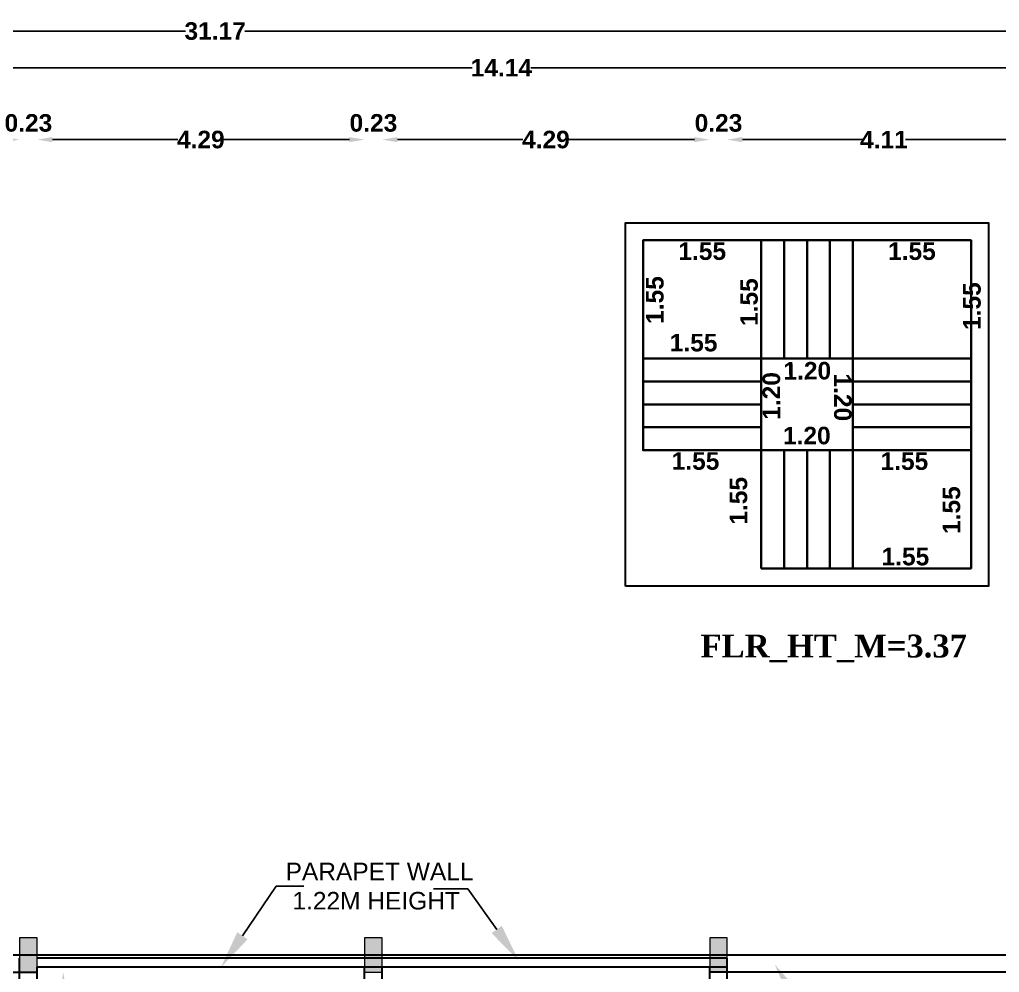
# Model space of a CAD drawing. Header units: metres. Extents: x 515 to 706, y -4 to 163.
# Drawn here: x 618.45 to 631.29, y 107.79 to 120.27 of the extents above; entities that cross this region are included whole.
import ezdxf
from ezdxf import colors
from ezdxf.entities.mleader import LeaderData, LeaderLine
from ezdxf.math import Vec2, Vec3

# ---------------------------------------------------------------- set-up
doc = ezdxf.new("R2010")
doc.units = ezdxf.units.M
doc.header["$MEASUREMENT"] = 0
doc.layers.add('BLK_1_FLR_2_BLT_UP_AREA', color=140, linetype='Continuous', lineweight=30)
for name, color, linetype in [('BLK_1_FLR_2_STAIR_2', 7, 'Continuous'), ('BLK_1_FLR_2_STAIR_2_FLIGHT_1', 7, 'Continuous'), ('BLK_1_FLR_2_STAIR_2_FLIGHT_2', 7, 'Continuous'), ('BLK_1_FLR_2_STAIR_2_FLIGHT_3', 7, 'Continuous'), ('BLK_1_FLR_2_STAIR_2_FLIGHT_4', 7, 'Continuous'), ('BLK_1_FLR_2_STAIR_2_LANDING_1', 7, 'Continuous'), ('BLK_1_FLR_2_STAIR_2_LANDING_2', 7, 'Continuous'), ('BLK_1_FLR_2_STAIR_2_LANDING_3', 7, 'Continuous')]:
    doc.layers.add(name, color=color, linetype=linetype)
doc.styles.add('ARIAL', font='arialbd.ttf', dxfattribs={"height": 0.23})
doc.styles.add('PDF Swiss721BT-RomanCondensed', font='arial.ttf')
doc.styles.add('tb', font='timesbd.ttf', dxfattribs={"height": 0.3})
doc.styles.add('working', font='arialbd.ttf', dxfattribs={"height": 0.23})
doc.dimstyles.new('new model', dxfattribs={"dimtxt": 0.23, "dimasz": 0.2, "dimexe": 0.1, "dimexo": 0.1, "dimgap": 0, "dimtad": 0, "dimzin": 1, "dimdsep": 46, "dimtxsty": 'working', "dimcen": 0.09, "dimse1": 1, "dimse2": 1, "dimclrd": 256, "dimclrt": 256, "dimadec": 1, "dimazin": 0, "dimtfac": 1, "dimtofl": 0, "dimtmove": 0, "dimatfit": 3, "dimfxl": 0, "dimtolj": 1, "dimtzin": 0, "dimlwd": -1, "dimlwe": -1, "dimarcsym": 0})
doc.dimstyles.new('OPEN SPACE', dxfattribs={"dimtxt": 0.23, "dimasz": 0.23, "dimexe": 0.1875, "dimexo": 0.0625, "dimgap": 0.09, "dimtad": 3, "dimzin": 0, "dimdsep": 46, "dimtxsty": 'ARIAL', "dimcen": 0.09, "dimse1": 1, "dimse2": 1, "dimclrd": 256, "dimclre": 256, "dimadec": 0, "dimazin": 0, "dimtfac": 0.5, "dimtix": 1, "dimtmove": 0, "dimatfit": 3, "dimfxl": 0, "dimtolj": 1, "dimtzin": 0, "dimarcsym": 0})

# ---------------------------------------------------------------- blocks, each defined once
blk = doc.blocks.new('*D235')
at = {"layer": 'Defpoints', "color": 0, "lineweight": 40}
for p in [(628.172, 117.38), (628.22, 117.38), (628.172, 115.83)]:
    blk.add_point(p, dxfattribs=at)
at = {"layer": 'BLK_1_FLR_2_STAIR_2_LANDING_1', "color": 2, "lineweight": 35, "insert": (628.013, 116.571), "char_height": 0.23, "attachment_point": 5, "rotation": 90, "style": 'ARIAL'}
blk.add_mtext('\\A1;1.55', dxfattribs=at)
blk = doc.blocks.new('*D236')
at = {"layer": 'Defpoints', "color": 0, "lineweight": 40}
for p in [(626.625, 117.36), (628.172, 117.36), (626.625, 117.029)]:
    blk.add_point(p, dxfattribs=at)
at = {"layer": 'BLK_1_FLR_2_STAIR_2_LANDING_1', "color": 1, "lineweight": 35, "insert": (627.398, 117.237), "char_height": 0.23, "attachment_point": 5, "style": 'ARIAL'}
blk.add_mtext('\\A1;1.55', dxfattribs=at)
blk = doc.blocks.new('*D237')
at = {"layer": 'Defpoints', "color": 0, "lineweight": 40}
for p in [(626.622, 115.83), (626.622, 114.63), (628.172, 114.63)]:
    blk.add_point(p, dxfattribs=at)
at = {"layer": 'BLK_1_FLR_2_STAIR_2_FLIGHT_1', "color": 2, "lineweight": 35, "insert": (627.285, 116.038), "char_height": 0.23, "attachment_point": 5, "rotation": 359.9999, "style": 'ARIAL'}
blk.add_mtext('\\A1;1.55', dxfattribs=at)
blk = doc.blocks.new('*D238')
at = {"layer": 'Defpoints', "color": 0, "lineweight": 40}
for p in [(626.49, 115.828), (627.283, 115.83), (627.286, 114.63)]:
    blk.add_point(p, dxfattribs=at)
at = {"layer": 'BLK_1_FLR_2_STAIR_2_FLIGHT_1', "color": 1, "lineweight": 35, "insert": (628.306, 115.341), "char_height": 0.23, "attachment_point": 5, "rotation": 90.159, "style": 'ARIAL'}
blk.add_mtext('\\A1;1.20', dxfattribs=at)
blk = doc.blocks.new('*D239')
at = {"layer": 'Defpoints', "color": 0, "lineweight": 40}
for p in [(626.622, 114.63), (628.172, 114.63), (626.622, 114.28)]:
    blk.add_point(p, dxfattribs=at)
at = {"layer": 'BLK_1_FLR_2_STAIR_2_FLIGHT_1', "color": 1, "lineweight": 35, "insert": (627.31, 114.487), "char_height": 0.23, "attachment_point": 5, "rotation": 359.9999, "style": 'ARIAL'}
blk.add_mtext('\\A1;1.55', dxfattribs=at)
blk = doc.blocks.new('*D240')
at = {"layer": 'Defpoints', "color": 0, "lineweight": 40}
for p in [(629.372, 114.63), (630.922, 114.63), (629.372, 114.44)]:
    blk.add_point(p, dxfattribs=at)
at = {"layer": 'BLK_1_FLR_2_STAIR_2_FLIGHT_3', "color": 2, "lineweight": 35, "insert": (630.048, 114.485), "char_height": 0.23, "attachment_point": 5, "style": 'ARIAL'}
blk.add_mtext('\\A1;1.55', dxfattribs=at)
blk = doc.blocks.new('*D241')
at = {"layer": 'Defpoints', "color": 0, "lineweight": 40}
for p in [(630.922, 115.83), (631.025, 115.831), (630.925, 114.63)]:
    blk.add_point(p, dxfattribs=at)
at = {"layer": 'BLK_1_FLR_2_STAIR_2_FLIGHT_3', "color": 1, "lineweight": 35, "insert": (629.239, 115.323), "char_height": 0.23, "attachment_point": 5, "rotation": 270.159, "style": 'ARIAL'}
blk.add_mtext('\\A1;1.20', dxfattribs=at)
blk = doc.blocks.new('*D242')
at = {"layer": 'Defpoints', "color": 0, "lineweight": 40}
for p in [(630.748, 117.38), (631.142, 117.38), (630.748, 115.827)]:
    blk.add_point(p, dxfattribs=at)
at = {"layer": 'BLK_1_FLR_2_STAIR_2_LANDING_2', "color": 2, "lineweight": 35, "insert": (630.935, 116.518), "char_height": 0.23, "attachment_point": 5, "rotation": 90, "style": 'ARIAL'}
blk.add_mtext('\\A1;1.55', dxfattribs=at)
blk = doc.blocks.new('*D243')
at = {"layer": 'Defpoints', "color": 0, "lineweight": 40}
for p in [(629.372, 117.36), (630.922, 117.36), (629.372, 117.029)]:
    blk.add_point(p, dxfattribs=at)
at = {"layer": 'BLK_1_FLR_2_STAIR_2_LANDING_2', "color": 1, "lineweight": 35, "insert": (630.147, 117.237), "char_height": 0.23, "attachment_point": 5, "style": 'ARIAL'}
blk.add_mtext('\\A1;1.55', dxfattribs=at)
blk = doc.blocks.new('*D244')
at = {"layer": 'Defpoints', "color": 0, "lineweight": 40}
for p in [(630.748, 114.63), (630.873, 114.63), (630.748, 113.08)]:
    blk.add_point(p, dxfattribs=at)
at = {"layer": 'BLK_1_FLR_2_STAIR_2_LANDING_3', "color": 2, "lineweight": 35, "insert": (630.666, 113.845), "char_height": 0.23, "attachment_point": 5, "rotation": 90, "style": 'ARIAL'}
blk.add_mtext('\\A1;1.55', dxfattribs=at)
blk = doc.blocks.new('*D245')
at = {"layer": 'Defpoints', "color": 0, "lineweight": 40}
for p in [(629.375, 114.606), (630.922, 114.606), (629.375, 113.027)]:
    blk.add_point(p, dxfattribs=at)
at = {"layer": 'BLK_1_FLR_2_STAIR_2_LANDING_3', "color": 1, "lineweight": 35, "insert": (630.061, 113.234), "char_height": 0.23, "attachment_point": 5, "style": 'ARIAL'}
blk.add_mtext('\\A1;1.55', dxfattribs=at)
blk = doc.blocks.new('*D246')
at = {"layer": 'Defpoints', "color": 0, "lineweight": 40}
for p in [(626.985, 117.38), (628.172, 117.38), (628.172, 115.83)]:
    blk.add_point(p, dxfattribs=at)
at = {"layer": 'BLK_1_FLR_2_STAIR_2_FLIGHT_2', "color": 2, "lineweight": 35, "insert": (626.778, 116.598), "char_height": 0.23, "attachment_point": 5, "rotation": 90, "style": 'ARIAL'}
blk.add_mtext('\\A1;1.55', dxfattribs=at)
blk = doc.blocks.new('*D247')
at = {"layer": 'Defpoints', "color": 0, "lineweight": 40}
for p in [(629.37, 117.493), (628.172, 116.696), (629.372, 116.7)]:
    blk.add_point(p, dxfattribs=at)
at = {"layer": 'BLK_1_FLR_2_STAIR_2_FLIGHT_2', "color": 1, "lineweight": 35, "insert": (628.775, 115.67), "char_height": 0.23, "attachment_point": 5, "rotation": 0.1591, "style": 'ARIAL'}
blk.add_mtext('\\A1;1.20', dxfattribs=at)
blk = doc.blocks.new('*D248')
at = {"layer": 'Defpoints', "color": 0, "lineweight": 40}
for p in [(628.081, 114.63), (628.172, 114.63), (628.172, 113.08)]:
    blk.add_point(p, dxfattribs=at)
at = {"layer": 'BLK_1_FLR_2_STAIR_2_FLIGHT_4', "color": 2, "lineweight": 35, "insert": (627.874, 113.967), "char_height": 0.23, "attachment_point": 5, "rotation": 90, "style": 'ARIAL'}
blk.add_mtext('\\A1;1.55', dxfattribs=at)
blk = doc.blocks.new('*D249')
at = {"layer": 'Defpoints', "color": 0, "lineweight": 40}
for p in [(629.37, 114.63), (628.172, 113.966), (629.372, 113.97)]:
    blk.add_point(p, dxfattribs=at)
at = {"layer": 'BLK_1_FLR_2_STAIR_2_FLIGHT_4', "color": 1, "lineweight": 35, "insert": (628.769, 114.82), "char_height": 0.23, "attachment_point": 5, "rotation": 0.159, "style": 'ARIAL'}
blk.add_mtext('\\A1;1.20', dxfattribs=at)
blk = doc.blocks.new('sfdfds')
at = {"lineweight": 15}
h = blk.add_hatch(color=1, dxfattribs=at)
h.dxf.hatch_style = 1
h.paths.add_polyline_path([(788.142, -179.821), (788.592, -179.821), (788.592, -179.591), (788.142, -179.591)])
at = {"color": 1, "lineweight": 15}
blk.add_lwpolyline([(788.142, -179.821), (788.592, -179.821), (788.592, -179.591), (788.142, -179.591)], close=True, dxfattribs=at)
blk = doc.blocks.new('*D701')
for p, q in [((619.021, 107.589), (619.022, 107.173)), ((619.022, 106.173), (619.022, 106.589))]:
    blk.add_line(p, q)
at = {"lineweight": 40}
for points in [[(619.055, 107.589), (618.988, 107.589), (619.021, 107.789)], [(619.055, 106.173), (618.988, 106.173), (619.022, 105.973)]]:
    blk.add_solid(points, dxfattribs=at)
at = {"layer": 'Defpoints', "color": 0, "lineweight": 40}
for p in [(618.679, 107.789), (619.021, 107.789), (618.679, 105.973)]:
    blk.add_point(p, dxfattribs=at)
at = {"lineweight": 30, "insert": (619.022, 106.881), "char_height": 0.23, "attachment_point": 5, "rotation": 270.0032, "style": 'working'}
blk.add_mtext('\\A1;1.82', dxfattribs=at)
blk = doc.blocks.new('*D721')
for p, q in [((618.249, 118.7), (618.049, 118.7)), ((618.879, 118.7), (619.079, 118.7))]:
    blk.add_line(p, q)
at = {"lineweight": 40}
for points in [[(618.249, 118.734), (618.249, 118.667), (618.449, 118.7)], [(618.879, 118.734), (618.879, 118.667), (618.679, 118.7)]]:
    blk.add_solid(points, dxfattribs=at)
at = {"layer": 'Defpoints', "color": 0, "lineweight": 40}
for p in [(618.679, 118.7), (618.449, 108.019), (618.679, 107.789)]:
    blk.add_point(p, dxfattribs=at)
at = {"lineweight": 30, "insert": (618.564, 118.918), "char_height": 0.23, "attachment_point": 5, "style": 'working'}
blk.add_mtext('\\A1;0.23', dxfattribs=at)
blk = doc.blocks.new('*D722')
for p, q in [((618.879, 118.7), (620.523, 118.7)), ((622.772, 118.7), (621.128, 118.7))]:
    blk.add_line(p, q)
at = {"lineweight": 40}
for points in [[(618.879, 118.734), (618.879, 118.667), (618.679, 118.7)], [(622.772, 118.734), (622.772, 118.667), (622.972, 118.7)]]:
    blk.add_solid(points, dxfattribs=at)
at = {"layer": 'Defpoints', "color": 0, "lineweight": 40}
for p in [(622.972, 118.7), (618.679, 107.789), (622.972, 107.789)]:
    blk.add_point(p, dxfattribs=at)
at = {"lineweight": 30, "insert": (620.825, 118.7), "char_height": 0.23, "attachment_point": 5, "style": 'working'}
blk.add_mtext('\\A1;4.29', dxfattribs=at)
blk = doc.blocks.new('*D723')
for p, q in [((622.772, 118.7), (622.572, 118.7)), ((623.402, 118.7), (623.602, 118.7))]:
    blk.add_line(p, q)
at = {"lineweight": 40}
for points in [[(622.772, 118.734), (622.772, 118.667), (622.972, 118.7)], [(623.402, 118.734), (623.402, 118.667), (623.202, 118.7)]]:
    blk.add_solid(points, dxfattribs=at)
at = {"layer": 'Defpoints', "color": 0, "lineweight": 40}
for p in [(623.202, 118.7), (622.972, 107.789), (623.202, 107.789)]:
    blk.add_point(p, dxfattribs=at)
at = {"lineweight": 30, "insert": (623.087, 118.918), "char_height": 0.23, "attachment_point": 5, "style": 'working'}
blk.add_mtext('\\A1;0.23', dxfattribs=at)
blk = doc.blocks.new('*D724')
for p, q in [((623.402, 118.7), (625.047, 118.7)), ((627.296, 118.7), (625.651, 118.7))]:
    blk.add_line(p, q)
at = {"lineweight": 40}
for points in [[(623.402, 118.734), (623.402, 118.667), (623.202, 118.7)], [(627.296, 118.734), (627.296, 118.667), (627.496, 118.7)]]:
    blk.add_solid(points, dxfattribs=at)
at = {"layer": 'Defpoints', "color": 0, "lineweight": 40}
for p in [(627.496, 118.7), (623.202, 107.789), (627.496, 107.789)]:
    blk.add_point(p, dxfattribs=at)
at = {"lineweight": 30, "insert": (625.349, 118.7), "char_height": 0.23, "attachment_point": 5, "style": 'working'}
blk.add_mtext('\\A1;4.29', dxfattribs=at)
blk = doc.blocks.new('*D725')
for p, q in [((627.296, 118.7), (627.096, 118.7)), ((627.925, 118.7), (628.125, 118.7))]:
    blk.add_line(p, q)
at = {"lineweight": 40}
for points in [[(627.296, 118.734), (627.296, 118.667), (627.496, 118.7)], [(627.925, 118.734), (627.925, 118.667), (627.725, 118.7)]]:
    blk.add_solid(points, dxfattribs=at)
at = {"layer": 'Defpoints', "color": 0, "lineweight": 40}
for p in [(627.725, 118.7), (627.496, 107.789), (627.725, 107.789)]:
    blk.add_point(p, dxfattribs=at)
at = {"lineweight": 30, "insert": (627.611, 118.918), "char_height": 0.23, "attachment_point": 5, "style": 'working'}
blk.add_mtext('\\A1;0.23', dxfattribs=at)
blk = doc.blocks.new('*D726')
for p, q in [((627.925, 118.7), (629.497, 118.7)), ((631.635, 118.7), (630.064, 118.7))]:
    blk.add_line(p, q)
at = {"lineweight": 40}
for points in [[(627.925, 118.734), (627.925, 118.667), (627.725, 118.7)], [(631.635, 118.734), (631.635, 118.667), (631.835, 118.7)]]:
    blk.add_solid(points, dxfattribs=at)
at = {"layer": 'Defpoints', "color": 0, "lineweight": 40}
for p in [(631.835, 118.7), (627.725, 107.789), (631.835, 107.789)]:
    blk.add_point(p, dxfattribs=at)
at = {"lineweight": 30, "insert": (629.78, 118.7), "char_height": 0.23, "attachment_point": 5, "style": 'working'}
blk.add_mtext('\\A1;4.11', dxfattribs=at)
blk = doc.blocks.new('*D411')
for p, q in [((637.701, 117.884), (637.701, 115.615)), ((637.701, 112.749), (637.701, 115.018))]:
    blk.add_line(p, q)
at = {"lineweight": 40}
for points in [[(637.668, 117.884), (637.734, 117.884), (637.701, 118.084)], [(637.668, 112.749), (637.734, 112.749), (637.701, 112.549)]]:
    blk.add_solid(points, dxfattribs=at)
at = {"layer": 'Defpoints', "color": 0, "lineweight": 40}
for p in [(618.144, 118.084), (637.701, 118.084), (636.487, 112.549)]:
    blk.add_point(p, dxfattribs=at)
at = {"lineweight": 30, "insert": (637.701, 115.316), "char_height": 0.23, "attachment_point": 5, "rotation": 90, "style": 'working'}
blk.add_mtext('\\A1;5.53', dxfattribs=at)
blk = doc.blocks.new('*D737')
for p, q in [((617.895, 119.643), (624.38, 119.643)), ((631.635, 119.643), (625.151, 119.643))]:
    blk.add_line(p, q)
at = {"lineweight": 40}
for points in [[(617.895, 119.676), (617.895, 119.61), (617.695, 119.643)], [(631.635, 119.676), (631.635, 119.61), (631.835, 119.643)]]:
    blk.add_solid(points, dxfattribs=at)
at = {"layer": 'Defpoints', "color": 0, "lineweight": 40}
for p in [(631.835, 119.643), (617.695, 108.019), (631.835, 108.019)]:
    blk.add_point(p, dxfattribs=at)
at = {"lineweight": 30, "insert": (624.765, 119.643), "char_height": 0.23, "attachment_point": 5, "style": 'working'}
blk.add_mtext('\\A1;14.14', dxfattribs=at)
blk = doc.blocks.new('*D412')
for p, q in [((605.628, 120.122), (620.623, 120.122)), ((636.395, 120.122), (621.4, 120.122))]:
    blk.add_line(p, q)
at = {"lineweight": 40}
for points in [[(605.628, 120.156), (605.628, 120.089), (605.428, 120.122)], [(636.395, 120.156), (636.395, 120.089), (636.595, 120.122)]]:
    blk.add_solid(points, dxfattribs=at)
at = {"layer": 'Defpoints', "color": 0, "lineweight": 40}
for p in [(605.428, 120.122), (605.428, 119.643), (636.595, 119.643)]:
    blk.add_point(p, dxfattribs=at)
at = {"lineweight": 30, "insert": (621.012, 120.122), "char_height": 0.23, "attachment_point": 5, "style": 'working'}
blk.add_mtext('\\A1;31.17', dxfattribs=at)

msp = doc.modelspace()

# ---------------------------------------------------------------- linework, layer by layer
at = {"lineweight": 30, "ltscale": 0.125}
for p, q in [((618.44886, 108.23927), (618.44886, 108.23926)), ((622.97237, 108.23934), (622.97237, 108.23934)), ((627.49571, 108.23936), (627.49571, 108.23936)), ((618.44883, 97.31847), (618.44879, 107.97346)), ((627.72554, 107.97346), (618.67879, 107.97346)), ((627.54883, 108.01878), (631.84216, 108.01877)), ((627.72552, 97.3185), (627.72548, 107.9735)), ((618.44886, 107.78905), (618.44886, 107.78905)), ((618.6788, 105.97338), (618.67879, 107.85346)), ((627.72554, 107.85346), (618.67879, 107.85346)), ((618.6788, 105.97346), (618.6788, 107.85346)), ((622.97214, 105.97348), (622.97214, 107.85348)), ((622.97237, 107.78912), (622.97237, 107.78913)), ((623.20214, 105.97348), (623.20213, 107.85348)), ((627.49548, 105.9735), (627.49548, 107.8535)), ((627.49571, 107.78914), (627.49571, 107.78914))]:
    msp.add_line(p, q, dxfattribs=at)
at = {"lineweight": 30}
for p, q in [((616.97918, 107.78895), (618.67869, 107.78895)), ((632.07547, 107.78929), (627.49548, 107.78929))]:
    msp.add_line(p, q, dxfattribs=at)
at = {"layer": 'BLK_1_FLR_2_BLT_UP_AREA', "color": 14}
msp.add_lwpolyline([(636.59547, 112.54868), (636.59542, 93.56843), (631.94547, 93.56842), (605.4277, 93.5684), (605.42774, 106.13462), (607.16087, 106.13462), (607.16091, 118.08363), (617.69551, 118.08363), (617.69549, 108.01879), (631.8354, 108.01867), (631.83537, 112.54868)], close=True, dxfattribs=at)
at = {"layer": 'BLK_1_FLR_2_STAIR_2', "color": 1, "lineweight": 30}
msp.add_lwpolyline([(626.39174, 112.85035), (626.39174, 117.61045), (631.15174, 117.61045), (631.15174, 112.85035)], close=True, dxfattribs=at)
at = {"layer": 'BLK_1_FLR_2_STAIR_2_FLIGHT_1', "color": 7, "lineweight": 35}
for p, q in [((628.15174, 115.83045), (626.62173, 115.83045)), ((628.15174, 115.53045), (626.62173, 115.53045)), ((628.15174, 115.23045), (626.62173, 115.23045)), ((628.15174, 114.93045), (626.62173, 114.93045)), ((628.15174, 114.63045), (626.62173, 114.63045))]:
    msp.add_line(p, q, dxfattribs=at)
for points in [[(628.17174, 117.38045), (628.17174, 115.83045), (626.62173, 115.83045), (626.62173, 117.38045)], [(628.17174, 114.63045), (626.62173, 114.63045), (626.62173, 115.83045), (628.17174, 115.83045)]]:
    msp.add_lwpolyline(points, close=True, dxfattribs=at)
at = {"layer": 'BLK_1_FLR_2_STAIR_2_FLIGHT_2', "color": 7, "lineweight": 35}
for p, q in [((628.17174, 115.83045), (628.17174, 117.38045)), ((628.47174, 115.83045), (628.47174, 117.38045)), ((628.77174, 115.83045), (628.77174, 117.38045)), ((629.07174, 115.83045), (629.07174, 117.38045)), ((629.37174, 115.83045), (629.37174, 117.38045))]:
    msp.add_line(p, q, dxfattribs=at)
msp.add_lwpolyline([(628.17174, 115.83045), (628.17174, 117.38045), (629.37174, 117.38045), (629.37174, 115.83045)], close=True, dxfattribs=at)
at = {"layer": 'BLK_1_FLR_2_STAIR_2_FLIGHT_3', "color": 7, "lineweight": 35}
for p, q in [((630.92174, 115.83045), (629.37174, 115.83045)), ((630.92174, 115.53045), (629.37174, 115.53045)), ((630.92174, 115.23045), (629.37174, 115.23045)), ((630.92174, 114.93045), (629.37174, 114.93045)), ((630.92174, 114.63045), (629.37174, 114.63045))]:
    msp.add_line(p, q, dxfattribs=at)
msp.add_lwpolyline([(630.92174, 114.63045), (629.37174, 114.63045), (629.37174, 115.83045), (630.92174, 115.83045)], close=True, dxfattribs=at)
at = {"layer": 'BLK_1_FLR_2_STAIR_2_FLIGHT_4', "color": 7, "lineweight": 35}
for p, q in [((628.17173, 113.08045), (628.17173, 114.63044)), ((628.47173, 113.08045), (628.47173, 114.63045)), ((628.77173, 113.08045), (628.77173, 114.63045)), ((629.07173, 113.08045), (629.07173, 114.63045)), ((629.37174, 113.08045), (629.37174, 114.63045))]:
    msp.add_line(p, q, dxfattribs=at)
msp.add_lwpolyline([(628.17173, 113.08045), (628.17173, 114.63045), (629.37173, 114.63045), (629.37173, 113.08045)], close=True, dxfattribs=at)
at = {"layer": 'BLK_1_FLR_2_STAIR_2_LANDING_2', "color": 7, "lineweight": 35}
msp.add_lwpolyline([(629.37174, 115.83045), (630.92173, 115.83045), (630.92173, 117.38045), (629.37174, 117.38045)], close=True, dxfattribs=at)
at = {"layer": 'BLK_1_FLR_2_STAIR_2_LANDING_3', "color": 7, "lineweight": 35}
msp.add_lwpolyline([(629.37174, 113.08045), (630.92174, 113.08045), (630.92174, 114.63045), (629.37174, 114.63045)], close=True, dxfattribs=at)

# ---------------------------------------------------------------- block references
at = {"lineweight": 30, "rotation": 270}
for p in [(798.26985, 896.3813), (802.79336, 896.38137), (807.31669, 896.38139)]:
    msp.add_blockref('sfdfds', p, dxfattribs=at)

# ---------------------------------------------------------------- texts
at = {"lineweight": 30, "insert": (621.9359, 108.60777), "char_height": 0.23, "attachment_point": 7, "style": 'PDF Swiss721BT-RomanCondensed'}
msp.add_mtext_dynamic_manual_height_columns('PARAPET WALL\\P 1.22M HEIGHT ', width=4.995096, gutter_width=1.15, heights=[0], dxfattribs=at)
at = {"layer": 'BLK_1_FLR_2_STAIR_2', "lineweight": 35, "insert": (627.37522, 112.21394), "char_height": 0.3, "attachment_point": 1, "style": 'tb'}
msp.add_mtext_dynamic_manual_height_columns('FLR_HT_M=3.37', width=2.8964505, gutter_width=1.5, heights=[0], dxfattribs=at)

# ---------------------------------------------------------------- dimensions: what is measured, and where the dimension line sits
at = {"lineweight": 30}
for base, p1, p2, override, picture, middle in [((605.42774, 120.1222), (636.59549, 119.64307), (605.42774, 119.64307), {"dimpost": '\\X'}, '*D412', (621.01162, 120.1222)), ((631.83547, 119.64307), (617.69549, 108.01895), (631.83547, 108.01872), {"dimpost": '\\X'}, '*D737', (624.76548, 119.64307)), ((618.67869, 118.70045), (618.4487, 108.01895), (618.67869, 107.789), {"dimpost": '\\X', "dimtmove": 2}, '*D721', (618.5637, 118.91788)), ((623.2022, 118.70045), (622.9722, 107.78907), (623.2022, 107.78907), {"dimpost": '\\X', "dimtmove": 2}, '*D723', (623.0872, 118.91788)), ((627.72548, 118.70045), (627.49554, 107.78909), (627.72548, 107.78909), {"dimpost": '\\X', "dimtmove": 2}, '*D725', (627.61051, 118.91788)), ((622.9722, 118.70045), (618.67869, 107.789), (622.9722, 107.78907), {"dimpost": '\\X', "dimtmove": 2}, '*D722', (620.82545, 118.70045)), ((627.49554, 118.70045), (623.2022, 107.78907), (627.49554, 107.78909), {"dimpost": '\\X', "dimtmove": 2}, '*D724', (625.34887, 118.70045)), ((631.83547, 118.70045), (627.72548, 107.78909), (631.83547, 107.78884), {"dimpost": '\\X', "dimtmove": 2}, '*D726', (629.78048, 118.70045))]:
    dim = msp.add_linear_dim(base=base, p1=p1, p2=p2, dimstyle='new model', override=override, dxfattribs=at)
    dim.commit()
    dim.dimension.update_dxf_attribs({"geometry": picture, "text_midpoint": middle})
dim = msp.add_linear_dim(base=(637.70092, 118.08377), p1=(636.48719, 112.54884), p2=(618.14373, 118.08377), angle=90, dimstyle='new model', override={"dimpost": '\\X', "dimtmove": 2}, dxfattribs=at)
dim.commit()
dim.dimension.update_dxf_attribs({"geometry": '*D411', "text_midpoint": (637.70092, 115.3163)})
dim = msp.add_aligned_dim(p1=(618.6788, 105.97346), p2=(618.67869, 107.78895), distance=-0.34277, dimstyle='new model', override={"dimpost": '\\X'}, dxfattribs=at)
dim.commit()
dim.dimension.update_dxf_attribs({"geometry": '*D701', "text_midpoint": (619.02152, 106.88122)})
at = {"layer": 'BLK_1_FLR_2_STAIR_2_FLIGHT_1', "color": 2, "lineweight": 35}
dim = msp.add_linear_dim(base=(626.62174, 115.83045), p1=(628.17173, 114.63044), p2=(626.62174, 114.63045), angle=179.999946, dimstyle='OPEN SPACE', override={"dimpost": '\\X', "dimsd1": 1, "dimsd2": 1, "dimclrd": 2, "dimclrt": 2}, dxfattribs=at)
dim.commit()
dim.dimension.update_dxf_attribs({"geometry": '*D237', "text_midpoint": (627.28532, 115.83045), "dimtype": 161})
at = {"layer": 'BLK_1_FLR_2_STAIR_2_FLIGHT_1', "color": 1, "lineweight": 35}
dim = msp.add_linear_dim(base=(626.48954, 115.82825), p1=(627.28595, 114.63045), p2=(627.28262, 115.83045), angle=90.159034, dimstyle='OPEN SPACE', override={"dimpost": '\\X', "dimsd1": 1, "dimsd2": 1, "dimclrd": 1, "dimclrt": 1, "dimtmove": 2}, dxfattribs=at)
dim.commit()
dim.dimension.update_dxf_attribs({"geometry": '*D238', "text_midpoint": (628.30572, 115.34142), "dimtype": 161})
at = {"layer": 'BLK_1_FLR_2_STAIR_2_FLIGHT_1', "color": 7, "lineweight": 35}
dim = msp.add_linear_dim(base=(626.62174, 114.27972), p1=(628.17173, 114.63044), p2=(626.62174, 114.63045), angle=179.999946, dimstyle='OPEN SPACE', override={"dimpost": '\\X', "dimsd1": 1, "dimsd2": 1, "dimclrd": 1, "dimclrt": 1, "dimfxl": 0, "dimarcsym": 2}, dxfattribs=at)
dim.commit()
dim.dimension.update_dxf_attribs({"geometry": '*D239', "text_midpoint": (627.30968, 114.27972), "dimtype": 161})
at = {"layer": 'BLK_1_FLR_2_STAIR_2_FLIGHT_2', "color": 1, "lineweight": 35}
dim = msp.add_linear_dim(base=(629.36954, 117.49264), p1=(628.17174, 116.69624), p2=(629.37174, 116.69957), angle=0.159078, dimstyle='OPEN SPACE', override={"dimpost": '\\X', "dimsd1": 1, "dimsd2": 1, "dimclrd": 1, "dimclrt": 1, "dimtmove": 2}, dxfattribs=at)
dim.commit()
dim.dimension.update_dxf_attribs({"geometry": '*D247', "text_midpoint": (628.77525, 115.66991), "dimtype": 161})
at = {"layer": 'BLK_1_FLR_2_STAIR_2_FLIGHT_2', "color": 2, "lineweight": 35}
dim = msp.add_linear_dim(base=(626.98527, 117.38045), p1=(628.17174, 115.83045), p2=(628.17174, 117.38045), angle=90, dimstyle='OPEN SPACE', override={"dimpost": '\\X', "dimsd1": 1, "dimsd2": 1, "dimclrd": 2, "dimclrt": 2}, dxfattribs=at)
dim.commit()
dim.dimension.update_dxf_attribs({"geometry": '*D246', "text_midpoint": (626.98527, 116.59791), "dimtype": 161})
at = {"layer": 'BLK_1_FLR_2_STAIR_2_FLIGHT_3', "color": 1, "lineweight": 35}
dim = msp.add_linear_dim(base=(631.02466, 115.83073), p1=(630.92507, 114.63045), p2=(630.92174, 115.83045), angle=90.159034, dimstyle='OPEN SPACE', override={"dimpost": '\\X', "dimsd1": 1, "dimsd2": 1, "dimclrd": 1, "dimclrt": 1, "dimtmove": 2}, dxfattribs=at)
dim.commit()
dim.dimension.update_dxf_attribs({"geometry": '*D241', "text_midpoint": (629.23865, 115.32315), "dimtype": 161})
at = {"layer": 'BLK_1_FLR_2_STAIR_2_FLIGHT_3', "color": 2, "lineweight": 35}
dim = msp.add_linear_dim(base=(629.37174, 114.43998), p1=(630.92174, 114.63045), p2=(629.37174, 114.63045), angle=180, dimstyle='OPEN SPACE', override={"dimpost": '\\X', "dimsd1": 1, "dimsd2": 1, "dimclrd": 2, "dimclrt": 2, "dimtmove": 2}, dxfattribs=at)
dim.commit()
dim.dimension.update_dxf_attribs({"geometry": '*D240', "text_midpoint": (630.04783, 114.48544), "dimtype": 161})
at = {"layer": 'BLK_1_FLR_2_STAIR_2_FLIGHT_4', "color": 1, "lineweight": 35}
dim = msp.add_linear_dim(base=(629.36991, 114.63045), p1=(628.17174, 113.96623), p2=(629.37174, 113.96956), angle=0.159034, dimstyle='OPEN SPACE', override={"dimpost": '\\X', "dimsd1": 1, "dimsd2": 1, "dimclrd": 1, "dimclrt": 1, "dimtmove": 2}, dxfattribs=at)
dim.commit()
dim.dimension.update_dxf_attribs({"geometry": '*D249', "text_midpoint": (628.76919, 114.82038), "dimtype": 161})
at = {"layer": 'BLK_1_FLR_2_STAIR_2_FLIGHT_4', "color": 2, "lineweight": 35}
dim = msp.add_linear_dim(base=(628.08093, 114.63045), p1=(628.17174, 113.08045), p2=(628.17174, 114.63045), angle=90, dimstyle='OPEN SPACE', override={"dimpost": '\\X', "dimsd1": 1, "dimsd2": 1, "dimclrd": 2, "dimclrt": 2}, dxfattribs=at)
dim.commit()
dim.dimension.update_dxf_attribs({"geometry": '*D248', "text_midpoint": (628.08093, 113.96687), "dimtype": 161})
at = {"layer": 'BLK_1_FLR_2_STAIR_2_LANDING_1', "color": 1, "lineweight": 35}
dim = msp.add_aligned_dim(p1=(628.17174, 117.36045), p2=(626.62506, 117.36045), distance=0.33105, dimstyle='OPEN SPACE', override={"dimpost": '\\X', "dimsd1": 1, "dimsd2": 1, "dimclrd": 1, "dimclrt": 1}, dxfattribs=at)
dim.commit()
dim.dimension.update_dxf_attribs({"geometry": '*D236', "text_midpoint": (627.3984, 117.23684)})
at = {"layer": 'BLK_1_FLR_2_STAIR_2_LANDING_1', "color": 2, "lineweight": 35}
dim = msp.add_linear_dim(base=(628.2201, 117.38045), p1=(628.17174, 115.83045), p2=(628.17174, 117.38045), angle=90, dimstyle='OPEN SPACE', override={"dimpost": '\\X', "dimsd1": 1, "dimsd2": 1, "dimclrd": 2, "dimclrt": 2}, dxfattribs=at)
dim.commit()
dim.dimension.update_dxf_attribs({"geometry": '*D235', "text_midpoint": (628.2201, 116.57065), "dimtype": 161})
at = {"layer": 'BLK_1_FLR_2_STAIR_2_LANDING_2', "color": 1, "lineweight": 35}
dim = msp.add_aligned_dim(p1=(630.92173, 117.36045), p2=(629.37174, 117.36045), distance=0.33105, dimstyle='OPEN SPACE', override={"dimpost": '\\X', "dimsd1": 1, "dimsd2": 1, "dimclrd": 1, "dimclrt": 1}, dxfattribs=at)
dim.commit()
dim.dimension.update_dxf_attribs({"geometry": '*D243', "text_midpoint": (630.14674, 117.23684)})
at = {"layer": 'BLK_1_FLR_2_STAIR_2_LANDING_2', "color": 2, "lineweight": 35}
dim = msp.add_linear_dim(base=(631.14204, 117.38045), p1=(630.7484, 115.82712), p2=(630.7484, 117.38045), angle=90, dimstyle='OPEN SPACE', override={"dimpost": '\\X', "dimsd1": 1, "dimsd2": 1, "dimclrd": 2, "dimclrt": 2}, dxfattribs=at)
dim.commit()
dim.dimension.update_dxf_attribs({"geometry": '*D242', "text_midpoint": (631.14204, 116.5183), "dimtype": 161})
at = {"layer": 'BLK_1_FLR_2_STAIR_2_LANDING_3', "color": 1, "lineweight": 35}
dim = msp.add_linear_dim(base=(629.37506, 113.02657), p1=(630.92174, 114.60556), p2=(629.37506, 114.60556), angle=180, dimstyle='OPEN SPACE', override={"dimpost": '\\X', "dimsd1": 1, "dimsd2": 1, "dimclrd": 1, "dimclrt": 1}, dxfattribs=at)
dim.commit()
dim.dimension.update_dxf_attribs({"geometry": '*D245', "text_midpoint": (630.06134, 113.02657), "dimtype": 161})
at = {"layer": 'BLK_1_FLR_2_STAIR_2_LANDING_3', "color": 2, "lineweight": 35}
dim = msp.add_linear_dim(base=(630.8732, 114.63045), p1=(630.74841, 113.08036), p2=(630.74841, 114.63045), angle=89.999999, dimstyle='OPEN SPACE', override={"dimpost": '\\X', "dimsd1": 1, "dimsd2": 1, "dimclrd": 2, "dimclrt": 2}, dxfattribs=at)
dim.commit()
dim.dimension.update_dxf_attribs({"geometry": '*D244', "text_midpoint": (630.8732, 113.84497), "dimtype": 161})

# ---------------------------------------------------------------- leaders
at = {"lineweight": 30}
ml = msp.add_multileader_mtext('Standard', dxfattribs=at)
ml.set_content('', color=256)
ml.set_leader_properties()
ml.build(insert=Vec2(0, 0))
ml.multileader.update_dxf_attribs({"text_right_attachment_type": 6, "dogleg_length": 0.36, "arrow_head_size": 0.5})
ctx = ml.context
ctx.base_point, ctx.char_height, ctx.arrow_head_size, ctx.landing_gap_size, ctx.plane_origin = Vec3(623.78622, 108.9727), 0.18, 0.5, 0.09, Vec3(624.99136, 107.9401)
ctx.right_attachment = 6
notes = []
notes.append((ctx, [(0, (1, 1, 0), (624.32622, 108.8827), (-1, 0), 0.36, [(0, [(624.99136, 107.9401)], 0, [])])]))
ctx.mtext.insert, ctx.mtext.flow_direction = Vec3(623.87622, 109.0627), 5
ml = msp.add_multileader_mtext('Standard', dxfattribs=at)
ml.set_content('', color=256)
ml.set_leader_properties()
ml.build(insert=Vec2(0, 0))
ml.multileader.update_dxf_attribs({"text_right_attachment_type": 6, "dogleg_length": 0.36, "arrow_head_size": 0.5})
ctx = ml.context
ctx.base_point, ctx.char_height, ctx.arrow_head_size, ctx.landing_gap_size, ctx.plane_origin = Vec3(622.17384, 108.91719), 0.18, 0.5, 0.09, Vec3(621.08825, 107.85346)
ctx.right_attachment = 6
notes.append((ctx, [(0, (1, 1, 0), (621.81384, 108.91719), (1, 0), 0.36, [(0, [(621.08825, 107.85346)], 0, [])])]))
ctx.mtext.insert, ctx.mtext.flow_direction = Vec3(622.26384, 109.00719), 5
ml = msp.add_multileader_mtext('Standard', dxfattribs=at)
ml.set_content('', color=256)
ml.set_leader_properties()
ml.build(insert=Vec2(0, 0))
ml.multileader.update_dxf_attribs({"text_right_attachment_type": 6, "dogleg_length": 0.36, "arrow_head_size": 0.5})
ctx = ml.context
ctx.base_point, ctx.char_height, ctx.arrow_head_size, ctx.landing_gap_size, ctx.plane_origin, ctx.plane_x_axis, ctx.plane_y_axis = Vec3(629.33336, 106.86539), 0.18, 0.5, 0.09, Vec3(628.34909, 107.88977), Vec3(0.99507972, -0.09907753), Vec3(0.09907753, 0.99507972)
ctx.right_attachment = 6
notes.append((ctx, [(0, (1, 1, 0), (628.97514, 106.90106), (0.99507972, -0.09907753), 0.36, [(0, [(628.34909, 107.88977)], 0, [])])]))
ctx.mtext.insert, ctx.mtext.text_direction, ctx.mtext.rotation, ctx.mtext.flow_direction = Vec3(629.43184, 106.94603), Vec3(0.99507972, -0.09907753), 6.18394496, 5
for ctx, leaders in notes:
    for number, flags, end, landing, length, lines in leaders:
        leader = LeaderData()
        leader.index, (leader.has_last_leader_line, leader.has_dogleg_vector, leader.attachment_direction) = number, flags
        leader.last_leader_point, leader.dogleg_vector, leader.dogleg_length = Vec3(end), Vec3(landing), length
        for number, points, colour, breaks in lines:
            line = LeaderLine()
            line.index, line.vertices, line.color, line.breaks = number, Vec3.list(points), colors.encode_raw_color(colour), breaks
            leader.lines.append(line)
        ctx.leaders.append(leader)

doc.saveas('drawing.dxf')
